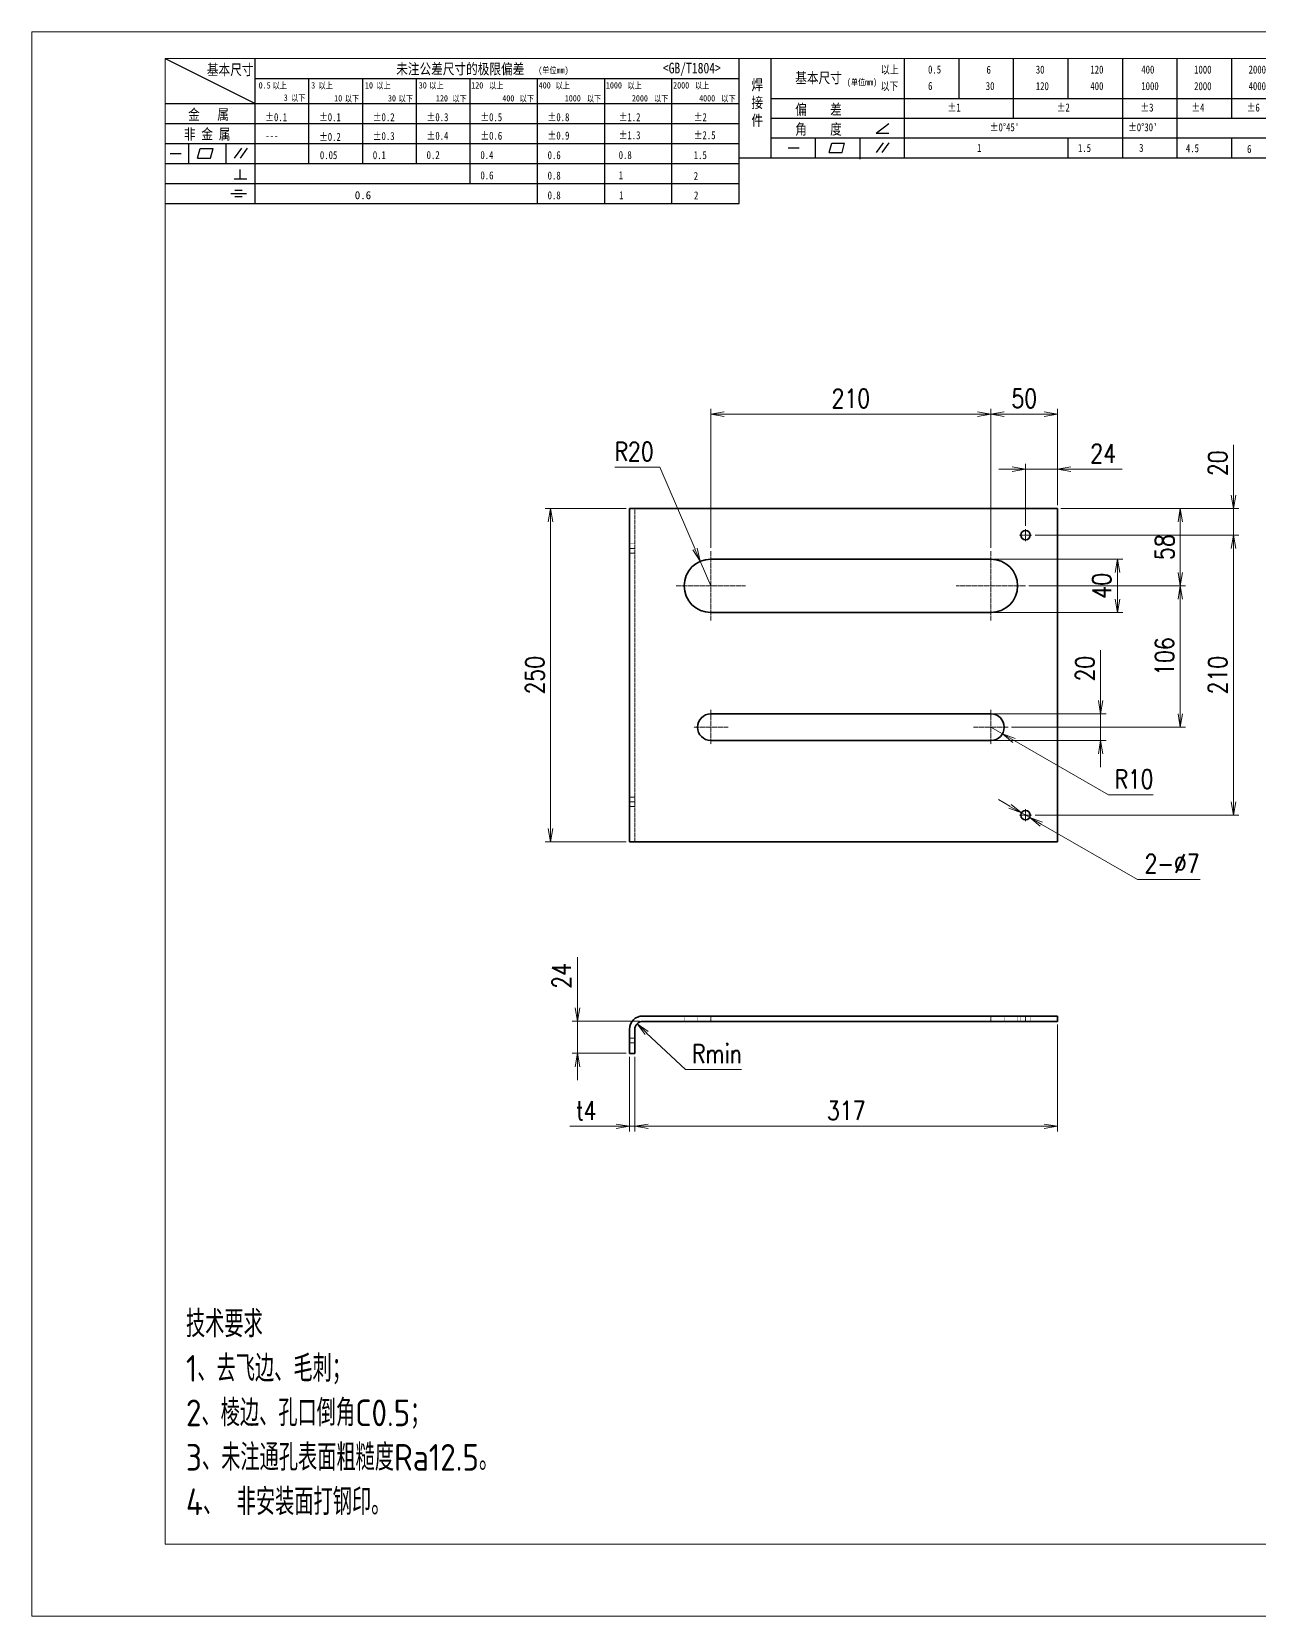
# Model space of a CAD drawing. Header units: millimetres. Extents: x 1333 to 78972, y -42879 to -5704.
# Drawn here: x 69184 to 70105, y -20114 to -18926 of the extents above; entities that cross this region are included whole.
import ezdxf

# ---------------------------------------------------------------- set-up
doc = ezdxf.new("R2010")
doc.units = ezdxf.units.MM
doc.header["$LTSCALE"] = 0.5
doc.linetypes.add('AM_ISO02W050x2', pattern=[3.75, 3, -0.75])
doc.linetypes.add('AM_ISO08W050x2', pattern=[9, 6, -0.75, 1.5, -0.75])
for name, color, linetype, lineweight in [('中心线', 2, 'AM_ISO08W050x2', 18), ('图框', 7, 'Continuous', 18), ('标注线', 3, 'Continuous', 18), ('粗实线', 7, 'Continuous', 35), ('虚线', 1, 'AM_ISO02W050x2', 18)]:
    doc.layers.add(name, color=color, linetype=linetype, lineweight=lineweight)
doc.layers.add('图框文字', color=7, linetype='Continuous')
doc.layers.add('打印', color=7, linetype='Continuous', lineweight=15, plot=False)
doc.layers.add('打印-禁用', color=7, linetype='Continuous', lineweight=15, plot=False)
doc.styles.add('DIM', font='romans.shx', dxfattribs={"width": 0.8, "bigfont": 'bigfont.shx'})
doc.styles.add('国标', font='simfang.ttf', dxfattribs={"width": 0.8})
doc.styles.add('机械长仿宋', font='gbenor.shx', dxfattribs={"height": 1, "bigfont": 'gbcbig.shx'})
doc.dimstyles.new('XR 1-4', dxfattribs={"dimscale": 4, "dimtxt": 3.5, "dimasz": 2.5, "dimexe": 1, "dimexo": 0.625, "dimgap": 1.2, "dimtad": 1, "dimdsep": 46, "dimtxsty": 'DIM', "dimblk": 'OPEN', "dimcen": 0, "dimclrd": 8, "dimclre": 8, "dimclrt": 2, "dimazin": 2, "dimtfac": 0.5, "dimtmove": 0, "dimatfit": 3, "dimldrblk": 'OPEN', "dimfxl": 1, "dimtolj": 2, "dimlwd": 18, "dimlwe": 18, "dimarcsym": 0})
doc.dimstyles.new('XR 1-4$3', dxfattribs={"dimscale": 4, "dimtxt": 3.5, "dimasz": 2.5, "dimexe": 1, "dimexo": 0.625, "dimgap": 1.2, "dimtad": 1, "dimtoh": 1, "dimdsep": 46, "dimtxsty": 'DIM', "dimblk": 'OPEN', "dimcen": 0, "dimclrd": 8, "dimclre": 8, "dimclrt": 2, "dimazin": 2, "dimtfac": 0.5, "dimtmove": 0, "dimatfit": 3, "dimldrblk": 'OPEN', "dimfxl": 1, "dimtolj": 2, "dimlwd": 18, "dimlwe": 18, "dimarcsym": 0})
doc.dimstyles.new('XR 1-4$4', dxfattribs={"dimscale": 4, "dimtxt": 3.5, "dimasz": 2.5, "dimexe": 1, "dimexo": 0.625, "dimgap": 1.2, "dimtad": 1, "dimtoh": 1, "dimdsep": 46, "dimtxsty": 'DIM', "dimblk": 'OPEN', "dimcen": 0, "dimclrd": 8, "dimclre": 8, "dimclrt": 2, "dimazin": 2, "dimtfac": 0.5, "dimtmove": 0, "dimatfit": 3, "dimldrblk": 'OPEN', "dimfxl": 1, "dimtolj": 2, "dimlwd": 18, "dimlwe": 18, "dimarcsym": 0})

# ---------------------------------------------------------------- blocks, each defined once
blk = doc.blocks.new('GZDEH零件A3图框V01版')
at = {"layer": '图框', "linetype": 'Continuous'}
for p, q in [((2882.49, -1554.46), (2882.49, -1832.96)), ((3272.49, -1554.46), (2882.49, -1554.46)), ((2882.49, -1832.96), (3272.49, -1832.96))]:
    blk.add_line(p, q, dxfattribs=at)
at = {"layer": '图框文字', "color": 9}
for p, q in [((2882.49, -1554.46), (2899.37, -1562.92)), ((2899.37, -1581.67), (2899.37, -1554.46)), ((2990.09, -1581.67), (2990.09, -1554.46)), ((2996.09, -1573.08), (2996.09, -1554.46)), ((3021.09, -1561.98), (3021.09, -1554.46)), ((3031.31, -1561.98), (3031.31, -1554.46)), ((3041.53, -1561.98), (3041.53, -1554.46)), ((3051.75, -1561.98), (3051.75, -1554.46)), ((3061.98, -1561.98), (3061.98, -1554.46)), ((3072.2, -1561.98), (3072.2, -1554.46)), ((3082.42, -1561.98), (3082.42, -1554.46)), ((2899.37, -1558.24), (2990.09, -1558.24)), ((2909.45, -1574.17), (2909.45, -1558.24)), ((2919.53, -1574.17), (2919.53, -1558.24)), ((2929.61, -1574.17), (2929.61, -1558.24)), ((2939.69, -1577.92), (2939.69, -1558.24)), ((2952.29, -1581.67), (2952.29, -1558.24)), ((2964.89, -1581.67), (2964.89, -1558.24)), ((2977.49, -1581.67), (2977.49, -1558.24)), ((2996.09, -1561.98), (3113.09, -1561.98)), ((3021.09, -1573.08), (3021.09, -1561.98)), ((3041.53, -1565.68), (3041.53, -1561.98)), ((3061.98, -1573.08), (3061.98, -1561.98)), ((3072.2, -1573.08), (3072.2, -1561.98)), ((3082.42, -1565.68), (3082.42, -1561.98)), ((2882.49, -1562.92), (2990.09, -1562.92)), ((2882.49, -1566.67), (2990.09, -1566.67)), ((2996.09, -1565.68), (3113.09, -1565.68)), ((3015.75, -1568.51), (3018.15, -1566.66)), ((2882.49, -1570.42), (2990.09, -1570.42)), ((2886.92, -1574.12), (2886.92, -1570.42)), ((2893.91, -1574.12), (2893.91, -1570.42)), ((2996.09, -1569.38), (3113.09, -1569.38)), ((3004.42, -1573.08), (3004.42, -1569.38)), ((3006.97, -1572.12), (3007.45, -1570.33)), ((3007.45, -1570.33), (3009.86, -1570.33)), ((3009.39, -1572.12), (3009.86, -1570.33)), ((3012.75, -1573.08), (3012.75, -1569.38)), ((3015.75, -1568.51), (3018.15, -1568.51)), ((3015.81, -1572.12), (3017.15, -1570.26)), ((3016.89, -1572.12), (3018.23, -1570.26)), ((3051.75, -1573.08), (3051.75, -1569.38)), ((3082.42, -1573.08), (3082.42, -1569.48)), ((2883.43, -1572.27), (2885.49, -1572.27)), ((2888.59, -1573.16), (2889.07, -1571.37)), ((2888.59, -1573.16), (2891, -1573.16)), ((2889.07, -1571.37), (2891.48, -1571.37)), ((2891, -1573.16), (2891.48, -1571.37)), ((2895.52, -1573.16), (2896.85, -1571.3)), ((2896.6, -1573.16), (2897.94, -1571.3)), ((2990.09, -1573.08), (3113.09, -1573.08)), ((2999.26, -1571.23), (3001.32, -1571.23)), ((3006.97, -1572.12), (3009.39, -1572.12)), ((3012.75, -1573.33), (3012.75, -1573.08)), ((2882.49, -1574.17), (2990.09, -1574.17)), ((2895.42, -1577.05), (2897.81, -1577.05)), ((2896.58, -1577.05), (2896.58, -1575.28)), ((2882.49, -1577.92), (2990.09, -1577.92)), ((2894.79, -1579.77), (2897.77, -1579.77)), ((2895.57, -1579.17), (2896.92, -1579.17)), ((2882.49, -1581.67), (2990.09, -1581.67)), ((2895.57, -1580.37), (2896.93, -1580.37))]:
    blk.add_line(p, q, dxfattribs=at)
at = {"layer": '打印-禁用', "linetype": 'Continuous'}
for p, q in [((2857.49, -1549.46), (2857.49, -1846.46)), ((3277.49, -1549.46), (2857.49, -1549.46)), ((2857.49, -1846.46), (3277.49, -1846.46))]:
    blk.add_line(p, q, dxfattribs=at)
at = {"layer": '图框文字', "color": 9, "style": '国标', "width": 0.8}
for s, height, p in [('基本尺寸', 2, (2890.33, -1557.58)), ('未注公差尺寸的极限偏差', 2, (2925.81, -1557.44)), ('<GB/T1804>', 2, (2975.78, -1557.27)), ('以上', 1.5, (3016.64, -1557.33)), ('0.5', 1.5, (3025.49, -1557.3)), ('6', 1.5, (3036.45, -1557.34)), ('30', 1.5, (3045.69, -1557.31)), ('120', 1.5, (3055.91, -1557.31)), ('400', 1.5, (3065.46, -1557.31)), ('1000', 1.5, (3075.36, -1557.31)), ('2000', 1.5, (3085.57, -1557.31)), ('30', 1.2, (2930.04, -1560.11)), ('基本尺寸', 2, (3000.6, -1559.1)), ('以下', 1.5, (3016.58, -1560.43)), ('6', 1.5, (3025.49, -1560.38)), ('30', 1.5, (3036.31, -1560.39)), ('120', 1.5, (3045.69, -1560.41)), ('400', 1.5, (3055.91, -1560.41)), ('1000', 1.5, (3065.46, -1560.41)), ('2000', 1.5, (3075.36, -1560.41)), ('4000', 1.5, (3085.57, -1560.41)), ('金   属', 2, (2886.82, -1565.98)), ('±0.1', 1.5, (2901.27, -1566.23)), ('±0.1', 1.5, (2911.35, -1566.23)), ('±0.2', 1.5, (2921.43, -1566.23)), ('±0.3', 1.5, (2931.51, -1566.23)), ('±0.5', 1.5, (2941.59, -1566.23)), ('±0.8', 1.5, (2954.19, -1566.23)), ('±1.2', 1.5, (2967.51, -1566.23)), ('±2', 1.5, (2981.58, -1566.23)), ('偏    差', 2, (3000.6, -1565.04)), ('±1', 1.5, (3029.16, -1564.42)), ('±2', 1.5, (3049.61, -1564.42)), ('±3', 1.5, (3065.3, -1564.42)), ('±4', 1.5, (3074.85, -1564.42)), ('±6', 1.5, (3085.22, -1564.42)), ('非 金 属', 2, (2886.02, -1569.65)), ('±0.3', 1.5, (2921.43, -1569.77)), ('±0.4', 1.5, (2931.51, -1569.71)), ('±0.6', 1.5, (2941.59, -1569.71)), ('±0.9', 1.5, (2954.19, -1569.68)), ('±1.3', 1.5, (2967.51, -1569.62)), ('±2.5', 1.5, (2981.58, -1569.61)), ('角    度', 2, (3000.6, -1568.74)), ("±0%%D45'", 1.5, (3037.06, -1568.12)), ("±0%%D30'", 1.5, (3062.98, -1568.12)), ('---', 1.5, (2901.27, -1569.65)), ('±0.2', 1.5, (2911.35, -1569.92)), ('1', 1.5, (3034.69, -1571.98)), ('1.5', 1.5, (3053.59, -1572.01)), ('3', 1.5, (3065.05, -1571.98)), ('4.5', 1.5, (3073.82, -1572.05)), ('6', 1.5, (3085.28, -1572.19)), ('0.1', 1.5, (2921.43, -1573.34)), ('0.2', 1.5, (2931.51, -1573.33)), ('0.4', 1.5, (2941.59, -1573.33)), ('0.6', 1.5, (2954.19, -1573.35)), ('0.8', 1.5, (2967.51, -1573.33)), ('1.5', 1.5, (2981.58, -1573.34)), ('0.6', 1.5, (2941.59, -1577.14)), ('0.8', 1.5, (2954.19, -1577.17)), ('1', 1.5, (2967.51, -1577.12)), ('2', 1.5, (2981.58, -1577.26)), ('0.8', 1.5, (2954.19, -1580.87)), ('1', 1.5, (2967.59, -1580.86)), ('2', 1.5, (2981.62, -1580.89))]:
    blk.add_text(s, height=height, dxfattribs=at).set_placement(p)
at = {"layer": '图框文字', "color": 9, "lineweight": 15, "style": '国标', "width": 0.8}
for s, p in [('(单位mm)', (2952.44, -1557.27)), ('0.5', (2900.03, -1560.11)), ('以上', (2902.64, -1560.16)), ('3', (2909.88, -1560.11)), ('以上', (2911.25, -1560.16)), ('10', (2919.96, -1560.11)), ('以上', (2922.09, -1560.16)), ('以上', (2932.02, -1560.16)), ('120', (2939.88, -1560.11)), ('以上', (2943.21, -1560.16)), ('400', (2952.52, -1560.11)), ('以上', (2955.68, -1560.16)), ('1000', (2965.12, -1560.11)), ('以上', (2969.16, -1560.16)), ('2000', (2977.72, -1560.11)), ('以上', (2981.8, -1560.16)), ('(单位mm)', (3010.27, -1559.51)), ('3', (2904.73, -1562.41)), ('以下', (2906.1, -1562.46)), ('10', (2914.19, -1562.54)), ('以下', (2916.18, -1562.59)), ('30', (2924.27, -1562.54)), ('以下', (2926.26, -1562.59)), ('120', (2933.26, -1562.54)), ('以下', (2936.34, -1562.59)), ('400', (2945.7, -1562.54)), ('以下', (2948.94, -1562.59)), ('1000', (2957.41, -1562.54)), ('以下', (2961.54, -1562.59)), ('2000', (2969.99, -1562.54)), ('以下', (2974.14, -1562.59)), ('4000', (2982.59, -1562.54)), ('以下', (2986.74, -1562.59))]:
    blk.add_text(s, height=1.2, dxfattribs=at).set_placement(p)
at = {"layer": '图框文字', "color": 9, "lineweight": 13, "style": '国标'}
blk.add_text('0.6', height=1.5, dxfattribs=at).set_placement((2918.05, -1580.85))
at = {"layer": '图框文字', "color": 9, "style": '国标'}
for s, insert, char_height, width, attachment_point in [('焊\\P接\\P件', (2992.39, -1558.41), 2, 3.1877, 1), ('0.05', (2911.51, -1573.37), 1.5, 5.1982, 7)]:
    blk.add_mtext(s, dxfattribs=dict(at, insert=insert, char_height=char_height, width=width, attachment_point=attachment_point))
blk = doc.blocks.new('DEH A3')
at = {"layer": '图框'}
blk.add_blockref('GZDEH零件A3图框V01版', (-2857.49, 1846.46), dxfattribs=at)
blk = doc.blocks.new('_Open')
at = {"color": 0, "linetype": 'ByBlock', "lineweight": -2}
for p, q in [((-1, 0.17), (0, 0)), ((-1, -0.17), (0, 0)), ((0, 0), (-1, 0))]:
    blk.add_line(p, q, dxfattribs=at)
blk = doc.blocks.new('*D1042')
at = {"layer": 'Defpoints', "color": 0, "transparency": 16777216}
for p in [(69929.3, -19254), (69953.3, -19283.5), (69929.3, -19299)]:
    blk.add_point(p, dxfattribs=at)
at = {"layer": '标注线', "color": 8, "lineweight": 18, "transparency": 16777216}
for p, q in [((69919.3, -19254), (69909.3, -19254)), ((69929.3, -19296.5), (69929.3, -19250)), ((69929.3, -19254), (69953.3, -19254)), ((69953.3, -19281), (69953.3, -19250)), ((69963.3, -19254), (70001.6, -19254))]:
    blk.add_line(p, q, dxfattribs=at)
at = {"layer": '标注线', "color": 8, "lineweight": 18, "transparency": 16777216, "xscale": 10, "yscale": 10, "zscale": 10}
blk.add_blockref('_Open', (69929.3, -19254), dxfattribs=at)
at = {"layer": '标注线', "color": 8, "lineweight": 18, "transparency": 16777216, "xscale": 10, "yscale": 10, "zscale": 10, "rotation": 180}
blk.add_blockref('_Open', (69953.3, -19254), dxfattribs=at)
at = {"layer": '标注线', "color": 2, "transparency": 16777216, "insert": (69987.5, -19242.2), "char_height": 14, "attachment_point": 5, "style": 'DIM'}
blk.add_mtext('\\A2;24', dxfattribs=at)
blk = doc.blocks.new('*D1043')
at = {"layer": 'Defpoints', "color": 0, "transparency": 16777216}
for p in [(69903.3, -19212.8), (69953.3, -19283.5), (69903.3, -19315.5)]:
    blk.add_point(p, dxfattribs=at)
at = {"layer": '标注线', "color": 8, "lineweight": 18, "transparency": 16777216}
for p, q in [((69903.3, -19313), (69903.3, -19208.8)), ((69953.3, -19281), (69953.3, -19208.8)), ((69943.3, -19212.8), (69913.3, -19212.8))]:
    blk.add_line(p, q, dxfattribs=at)
at = {"layer": '标注线', "color": 8, "lineweight": 18, "transparency": 16777216, "xscale": 10, "yscale": 10, "zscale": 10, "rotation": 180}
blk.add_blockref('_Open', (69903.3, -19212.8), dxfattribs=at)
at = {"layer": '标注线', "color": 8, "lineweight": 18, "transparency": 16777216, "xscale": 10, "yscale": 10, "zscale": 10}
blk.add_blockref('_Open', (69953.3, -19212.8), dxfattribs=at)
at = {"layer": '标注线', "color": 2, "transparency": 16777216, "insert": (69928.3, -19201), "char_height": 14, "attachment_point": 5, "style": 'DIM'}
blk.add_mtext('\\A2;50', dxfattribs=at)
blk = doc.blocks.new('*D1044')
at = {"layer": 'Defpoints', "color": 0, "transparency": 16777216}
for p in [(69693.3, -19212.8), (69693.3, -19315.5), (69903.3, -19315.5)]:
    blk.add_point(p, dxfattribs=at)
at = {"layer": '标注线', "color": 8, "lineweight": 18, "transparency": 16777216}
for p, q in [((69693.3, -19313), (69693.3, -19208.8)), ((69903.3, -19313), (69903.3, -19208.8)), ((69893.3, -19212.8), (69703.3, -19212.8))]:
    blk.add_line(p, q, dxfattribs=at)
at = {"layer": '标注线', "color": 8, "lineweight": 18, "transparency": 16777216, "xscale": 10, "yscale": 10, "zscale": 10, "rotation": 180}
blk.add_blockref('_Open', (69693.3, -19212.8), dxfattribs=at)
at = {"layer": '标注线', "color": 8, "lineweight": 18, "transparency": 16777216, "xscale": 10, "yscale": 10, "zscale": 10}
blk.add_blockref('_Open', (69903.3, -19212.8), dxfattribs=at)
at = {"layer": '标注线', "color": 2, "transparency": 16777216, "insert": (69798.3, -19201), "char_height": 14, "attachment_point": 5, "style": 'DIM'}
blk.add_mtext('\\A2;210', dxfattribs=at)
blk = doc.blocks.new('*D1045')
at = {"layer": 'Defpoints', "color": 0, "transparency": 16777216}
for p in [(69953.3, -19283.5), (69933.9, -19303.5), (70085.2, -19303.5)]:
    blk.add_point(p, dxfattribs=at)
at = {"layer": '标注线', "color": 8, "lineweight": 18, "transparency": 16777216}
for p, q in [((70085.2, -19273.5), (70085.2, -19235.8)), ((69955.8, -19283.5), (70089.2, -19283.5)), ((70085.2, -19303.5), (70085.2, -19283.5)), ((69936.4, -19303.5), (70089.2, -19303.5)), ((70085.2, -19313.5), (70085.2, -19323.5))]:
    blk.add_line(p, q, dxfattribs=at)
at = {"layer": '标注线', "color": 8, "lineweight": 18, "transparency": 16777216, "xscale": 10, "yscale": 10, "zscale": 10}
for p, rotation in [((70085.2, -19283.5), 270), ((70085.2, -19303.5), 90)]:
    blk.add_blockref('_Open', p, dxfattribs=dict(at, rotation=rotation))
at = {"layer": '标注线', "color": 2, "transparency": 16777216, "insert": (70073.4, -19249.6), "char_height": 14, "attachment_point": 5, "rotation": 90, "style": 'DIM'}
blk.add_mtext('\\A2;20', dxfattribs=at)
blk = doc.blocks.new('*D1046')
at = {"layer": 'Defpoints', "color": 0, "transparency": 16777216}
for p in [(69933.9, -19303.5), (69933.9, -19513.5), (70085.2, -19513.5)]:
    blk.add_point(p, dxfattribs=at)
at = {"layer": '标注线', "color": 8, "lineweight": 18, "transparency": 16777216}
for p, q in [((69936.4, -19303.5), (70089.2, -19303.5)), ((70085.2, -19313.5), (70085.2, -19503.5)), ((69936.4, -19513.5), (70089.2, -19513.5))]:
    blk.add_line(p, q, dxfattribs=at)
at = {"layer": '标注线', "color": 8, "lineweight": 18, "transparency": 16777216, "xscale": 10, "yscale": 10, "zscale": 10}
for p, rotation in [((70085.2, -19303.5), 90), ((70085.2, -19513.5), 270)]:
    blk.add_blockref('_Open', p, dxfattribs=dict(at, rotation=rotation))
at = {"layer": '标注线', "color": 2, "transparency": 16777216, "insert": (70073.4, -19408.5), "char_height": 14, "attachment_point": 5, "rotation": 90, "style": 'DIM'}
blk.add_mtext('\\A2;210', dxfattribs=at)
blk = doc.blocks.new('*D1047')
at = {"layer": 'Defpoints', "color": 0, "transparency": 16777216}
for p in [(69953.3, -19283.5), (69929.3, -19341.5), (70045.3, -19341.5)]:
    blk.add_point(p, dxfattribs=at)
at = {"layer": '标注线', "color": 8, "lineweight": 18, "transparency": 16777216}
for p, q in [((69955.8, -19283.5), (70049.3, -19283.5)), ((70045.3, -19293.5), (70045.3, -19331.5)), ((69931.8, -19341.5), (70049.3, -19341.5))]:
    blk.add_line(p, q, dxfattribs=at)
at = {"layer": '标注线', "color": 8, "lineweight": 18, "transparency": 16777216, "xscale": 10, "yscale": 10, "zscale": 10}
for p, rotation in [((70045.3, -19283.5), 90), ((70045.3, -19341.5), 270)]:
    blk.add_blockref('_Open', p, dxfattribs=dict(at, rotation=rotation))
at = {"layer": '标注线', "color": 2, "transparency": 16777216, "insert": (70033.5, -19312.5), "char_height": 14, "attachment_point": 5, "rotation": 90, "style": 'DIM'}
blk.add_mtext('\\A2;58', dxfattribs=at)
blk = doc.blocks.new('*D1048')
at = {"layer": 'Defpoints', "color": 0, "transparency": 16777216}
for p in [(69929.3, -19341.5), (69916.3, -19447.5), (70045.3, -19447.5)]:
    blk.add_point(p, dxfattribs=at)
at = {"layer": '标注线', "color": 8, "lineweight": 18, "transparency": 16777216}
for p, q in [((69931.8, -19341.5), (70049.3, -19341.5)), ((70045.3, -19351.5), (70045.3, -19437.5)), ((69918.8, -19447.5), (70049.3, -19447.5))]:
    blk.add_line(p, q, dxfattribs=at)
at = {"layer": '标注线', "color": 8, "lineweight": 18, "transparency": 16777216, "xscale": 10, "yscale": 10, "zscale": 10}
for p, rotation in [((70045.3, -19341.5), 90), ((70045.3, -19447.5), 270)]:
    blk.add_blockref('_Open', p, dxfattribs=dict(at, rotation=rotation))
at = {"layer": '标注线', "color": 2, "transparency": 16777216, "insert": (70033.5, -19394.5), "char_height": 14, "attachment_point": 5, "rotation": 90, "style": 'DIM'}
blk.add_mtext('\\A2;106', dxfattribs=at)
blk = doc.blocks.new('*D1049')
at = {"layer": 'Defpoints', "color": 0, "transparency": 16777216}
for p in [(69903.3, -19321.5), (69903.3, -19361.5), (69998.2, -19361.5)]:
    blk.add_point(p, dxfattribs=at)
at = {"layer": '标注线', "color": 8, "lineweight": 18, "transparency": 16777216}
for p, q in [((69905.8, -19321.5), (70002.2, -19321.5)), ((69998.2, -19331.5), (69998.2, -19351.5)), ((69905.8, -19361.5), (70002.2, -19361.5))]:
    blk.add_line(p, q, dxfattribs=at)
at = {"layer": '标注线', "color": 8, "lineweight": 18, "transparency": 16777216, "xscale": 10, "yscale": 10, "zscale": 10}
for p, rotation in [((69998.2, -19321.5), 90), ((69998.2, -19361.5), 270)]:
    blk.add_blockref('_Open', p, dxfattribs=dict(at, rotation=rotation))
at = {"layer": '标注线', "color": 2, "transparency": 16777216, "insert": (69986.4, -19341.5), "char_height": 14, "attachment_point": 5, "rotation": 90, "style": 'DIM'}
blk.add_mtext('\\A2;40', dxfattribs=at)
blk = doc.blocks.new('*D1050')
at = {"layer": 'Defpoints', "color": 0, "transparency": 16777216}
for p in [(69573.2, -19283.5), (69632.3, -19283.5), (69632.3, -19533.5)]:
    blk.add_point(p, dxfattribs=at)
at = {"layer": '标注线', "color": 8, "lineweight": 18, "transparency": 16777216}
for p, q in [((69629.8, -19283.5), (69569.2, -19283.5)), ((69573.2, -19523.5), (69573.2, -19293.5)), ((69629.8, -19533.5), (69569.2, -19533.5))]:
    blk.add_line(p, q, dxfattribs=at)
at = {"layer": '标注线', "color": 8, "lineweight": 18, "transparency": 16777216, "xscale": 10, "yscale": 10, "zscale": 10}
for p, rotation in [((69573.2, -19283.5), 90), ((69573.2, -19533.5), 270)]:
    blk.add_blockref('_Open', p, dxfattribs=dict(at, rotation=rotation))
at = {"layer": '标注线', "color": 2, "transparency": 16777216, "insert": (69561.4, -19408.5), "char_height": 14, "attachment_point": 5, "rotation": 90, "style": 'DIM'}
blk.add_mtext('\\A2;250', dxfattribs=at)
blk = doc.blocks.new('*D1051')
at = {"layer": 'Defpoints', "color": 0, "transparency": 16777216}
for p in [(69926.3, -19511.8), (69932.4, -19515.2)]:
    blk.add_point(p, dxfattribs=at)
at = {"layer": '标注线', "color": 8, "lineweight": 18, "transparency": 16777216}
for p, q in [((69917.6, -19506.8), (69908.9, -19501.8)), ((69926.3, -19511.8), (69932.4, -19515.2)), ((70013.3, -19561.6), (69941, -19520.2)), ((70060.2, -19561.6), (70013.3, -19561.6))]:
    blk.add_line(p, q, dxfattribs=at)
at = {"layer": '标注线', "color": 8, "lineweight": 18, "transparency": 16777216, "xscale": 10, "yscale": 10, "zscale": 10}
for p, rotation in [((69926.3, -19511.8), 330.1785412926447), ((69932.4, -19515.2), 150.1785412926447)]:
    blk.add_blockref('_Open', p, dxfattribs=dict(at, rotation=rotation))
at = {"layer": '标注线', "color": 2, "transparency": 16777216, "insert": (70039.1, -19549.8), "char_height": 14, "attachment_point": 5, "style": 'DIM'}
blk.add_mtext('\\A2;{\\Fromans,bigfont|c134;2-}∅7', dxfattribs=at)
blk = doc.blocks.new('*D1052')
at = {"layer": 'Defpoints', "color": 0, "transparency": 16777216}
for p in [(69903.3, -19437.5), (69985.6, -19437.5), (69903.3, -19457.5)]:
    blk.add_point(p, dxfattribs=at)
at = {"layer": '标注线', "color": 8, "lineweight": 18, "transparency": 16777216}
for p, q in [((69985.6, -19427.5), (69985.6, -19389.8)), ((69905.8, -19437.5), (69989.6, -19437.5)), ((69985.6, -19457.5), (69985.6, -19437.5)), ((69905.8, -19457.5), (69989.6, -19457.5)), ((69985.6, -19467.5), (69985.6, -19477.5))]:
    blk.add_line(p, q, dxfattribs=at)
at = {"layer": '标注线', "color": 8, "lineweight": 18, "transparency": 16777216, "xscale": 10, "yscale": 10, "zscale": 10}
for p, rotation in [((69985.6, -19437.5), 270), ((69985.6, -19457.5), 90)]:
    blk.add_blockref('_Open', p, dxfattribs=dict(at, rotation=rotation))
at = {"layer": '标注线', "color": 2, "transparency": 16777216, "insert": (69973.8, -19403.6), "char_height": 14, "attachment_point": 5, "rotation": 90, "style": 'DIM'}
blk.add_mtext('\\A2;20', dxfattribs=at)
blk = doc.blocks.new('*D1053')
at = {"layer": 'Defpoints', "color": 0, "transparency": 16777216}
for p in [(69903.3, -19447.5), (69912, -19452.5)]:
    blk.add_point(p, dxfattribs=at)
at = {"layer": '标注线', "color": 8, "lineweight": 18, "transparency": 16777216}
for p, q in [((69903.3, -19447.5), (69912, -19452.5)), ((69991.4, -19498.2), (69920.7, -19457.5)), ((70025, -19498.2), (69991.4, -19498.2))]:
    blk.add_line(p, q, dxfattribs=at)
at = {"layer": '标注线', "color": 8, "lineweight": 18, "transparency": 16777216, "xscale": 10, "yscale": 10, "zscale": 10, "rotation": 150.0910287785532}
blk.add_blockref('_Open', (69912, -19452.5), dxfattribs=at)
at = {"layer": '标注线', "color": 2, "transparency": 16777216, "insert": (70010.6, -19486.4), "char_height": 14, "attachment_point": 5, "style": 'DIM'}
blk.add_mtext('\\A2;R10', dxfattribs=at)
blk = doc.blocks.new('*D1059')
at = {"layer": 'Defpoints', "color": 0, "transparency": 16777216}
for p in [(69593.3, -19668), (69642.3, -19668), (69632.3, -19692)]:
    blk.add_point(p, dxfattribs=at)
at = {"layer": '标注线', "color": 8, "lineweight": 18, "transparency": 16777216}
for p, q in [((69593.3, -19658), (69593.3, -19619.8)), ((69639.8, -19668), (69589.3, -19668)), ((69593.3, -19692), (69593.3, -19668)), ((69629.8, -19692), (69589.3, -19692)), ((69593.3, -19702), (69593.3, -19712))]:
    blk.add_line(p, q, dxfattribs=at)
at = {"layer": '标注线', "color": 8, "lineweight": 18, "transparency": 16777216, "xscale": 10, "yscale": 10, "zscale": 10}
for p, rotation in [((69593.3, -19668), 270), ((69593.3, -19692), 90)]:
    blk.add_blockref('_Open', p, dxfattribs=dict(at, rotation=rotation))
at = {"layer": '标注线', "color": 2, "transparency": 16777216, "insert": (69581.5, -19633.9), "char_height": 14, "attachment_point": 5, "rotation": 90, "style": 'DIM'}
blk.add_mtext('\\A2;24', dxfattribs=at)
blk = doc.blocks.new('*D1060')
at = {"layer": 'Defpoints', "color": 0, "transparency": 16777216}
for p in [(69632.3, -19692), (69636.3, -19692), (69636.3, -19746.7)]:
    blk.add_point(p, dxfattribs=at)
at = {"layer": '标注线', "color": 8, "lineweight": 18, "transparency": 16777216}
for p, q in [((69632.3, -19694.5), (69632.3, -19750.7)), ((69636.3, -19694.5), (69636.3, -19750.7)), ((69622.3, -19746.7), (69587.7, -19746.7)), ((69636.3, -19746.7), (69632.3, -19746.7)), ((69646.3, -19746.7), (69656.3, -19746.7))]:
    blk.add_line(p, q, dxfattribs=at)
at = {"layer": '标注线', "color": 8, "lineweight": 18, "transparency": 16777216, "xscale": 10, "yscale": 10, "zscale": 10}
blk.add_blockref('_Open', (69632.3, -19746.7), dxfattribs=at)
at = {"layer": '标注线', "color": 8, "lineweight": 18, "transparency": 16777216, "xscale": 10, "yscale": 10, "zscale": 10, "rotation": 180}
blk.add_blockref('_Open', (69636.3, -19746.7), dxfattribs=at)
at = {"layer": '标注线', "color": 2, "transparency": 16777216, "insert": (69599.9, -19734.9), "char_height": 14, "attachment_point": 5, "style": 'DIM'}
blk.add_mtext('\\A2;{\\Fromans,bigfont|c134;t}4', dxfattribs=at)
blk = doc.blocks.new('*D1061')
at = {"layer": 'Defpoints', "color": 0, "transparency": 16777216}
for p in [(69638, -19669.9), (69642.3, -19674)]:
    blk.add_point(p, dxfattribs=at)
at = {"layer": '标注线', "color": 8, "lineweight": 18, "transparency": 16777216}
for p, q in [((69674.3, -19704.1), (69645.2, -19676.8)), ((69716.4, -19704.1), (69674.3, -19704.1))]:
    blk.add_line(p, q, dxfattribs=at)
at = {"layer": '标注线', "color": 8, "lineweight": 18, "transparency": 16777216, "xscale": 10, "yscale": 10, "zscale": 10, "rotation": 136.7161812579602}
blk.add_blockref('_Open', (69638, -19669.9), dxfattribs=at)
at = {"layer": '标注线', "color": 2, "transparency": 16777216, "insert": (69697.8, -19692.3), "char_height": 14, "attachment_point": 5, "style": 'DIM'}
blk.add_mtext('\\A2;{\\Fromans,bigfont|c134;Rmin}', dxfattribs=at)
blk = doc.blocks.new('*D1062')
at = {"layer": 'Defpoints', "color": 0, "transparency": 16777216}
for p in [(69953.3, -19668), (69636.3, -19692), (69953.3, -19746.7)]:
    blk.add_point(p, dxfattribs=at)
at = {"layer": '标注线', "color": 8, "lineweight": 18, "transparency": 16777216}
for p, q in [((69953.3, -19670.5), (69953.3, -19750.7)), ((69636.3, -19694.5), (69636.3, -19750.7)), ((69646.3, -19746.7), (69943.3, -19746.7))]:
    blk.add_line(p, q, dxfattribs=at)
at = {"layer": '标注线', "color": 8, "lineweight": 18, "transparency": 16777216, "xscale": 10, "yscale": 10, "zscale": 10, "rotation": 180}
blk.add_blockref('_Open', (69636.3, -19746.7), dxfattribs=at)
at = {"layer": '标注线', "color": 8, "lineweight": 18, "transparency": 16777216, "xscale": 10, "yscale": 10, "zscale": 10}
blk.add_blockref('_Open', (69953.3, -19746.7), dxfattribs=at)
at = {"layer": '标注线', "color": 2, "transparency": 16777216, "insert": (69794.8, -19734.9), "char_height": 14, "attachment_point": 5, "style": 'DIM'}
blk.add_mtext('\\A2;317', dxfattribs=at)
blk = doc.blocks.new('*D1063')
at = {"layer": 'Defpoints', "color": 0, "transparency": 16777216}
for p in [(69685.4, -19323.1), (69693.3, -19341.5)]:
    blk.add_point(p, dxfattribs=at)
at = {"layer": '标注线', "color": 8, "lineweight": 18, "transparency": 16777216}
for p, q in [((69621.4, -19252.6), (69655, -19252.6)), ((69655, -19252.6), (69681.5, -19314)), ((69693.3, -19341.5), (69685.4, -19323.1))]:
    blk.add_line(p, q, dxfattribs=at)
at = {"layer": '标注线', "color": 8, "lineweight": 18, "transparency": 16777216, "xscale": 10, "yscale": 10, "zscale": 10, "rotation": 293.2787918077793}
blk.add_blockref('_Open', (69685.4, -19323.1), dxfattribs=at)
at = {"layer": '标注线', "color": 2, "transparency": 16777216, "insert": (69635.8, -19240.8), "char_height": 14, "attachment_point": 5, "style": 'DIM'}
blk.add_mtext('\\A2;R20', dxfattribs=at)

msp = doc.modelspace()

# ---------------------------------------------------------------- linework, layer by layer
at = {"layer": '中心线', "ltscale": 0.2275}
for p, q in [((69933.869, -19303.509), (69924.769, -19303.509)), ((69929.319, -19298.959), (69929.319, -19308.059)), ((69933.869, -19513.509), (69924.769, -19513.509)), ((69929.319, -19508.959), (69929.319, -19518.059))]:
    msp.add_line(p, q, dxfattribs=at)
at = {"layer": '中心线', "ltscale": 0.120015}
for p, q in [((69636.719, -19313.509), (69631.918, -19313.509)), ((69636.719, -19503.509), (69631.918, -19503.509)), ((69693.319, -19663.623), (69693.319, -19668.423)), ((69903.319, -19663.623), (69903.319, -19668.423)), ((69929.319, -19663.623), (69929.319, -19668.423)), ((69636.719, -19684.023), (69631.918, -19684.023))]:
    msp.add_line(p, q, dxfattribs=at)
at = {"layer": '中心线'}
for p, q in [((69693.319, -19315.509), (69693.319, -19367.509)), ((69903.319, -19315.509), (69903.319, -19367.509)), ((69719.319, -19341.509), (69667.319, -19341.509)), ((69929.319, -19341.509), (69877.319, -19341.509)), ((69693.319, -19434.509), (69693.319, -19460.509)), ((69903.319, -19434.509), (69903.319, -19460.509)), ((69706.319, -19447.509), (69680.319, -19447.509)), ((69916.319, -19447.509), (69890.319, -19447.509))]:
    msp.add_line(p, q, dxfattribs=at)
at = {"layer": '打印'}
msp.add_lwpolyline([(69184.176, -18926.067), (70864.176, -18926.067), (70864.176, -20114.067), (69184.176, -20114.067)], close=True, dxfattribs=at)
at = {"layer": '粗实线'}
for p, q in [((69632.319, -19533.509), (69632.319, -19283.509)), ((69953.319, -19283.509), (69642.319, -19283.509)), ((69953.319, -19341.209), (69953.319, -19283.509)), ((69903.319, -19321.509), (69693.319, -19321.509)), ((69693.319, -19361.509), (69903.319, -19361.509)), ((69953.319, -19455.809), (69953.319, -19361.209)), ((69903.319, -19437.509), (69693.319, -19437.509)), ((69693.319, -19457.509), (69903.319, -19457.509)), ((69953.319, -19533.509), (69953.319, -19475.809)), ((69953.319, -19533.509), (69642.319, -19533.509)), ((69953.319, -19664.023), (69642.319, -19664.023)), ((69953.319, -19668.023), (69642.319, -19668.023))]:
    msp.add_line(p, q, dxfattribs=at)
at = {"layer": '粗实线', "ltscale": 0.25}
for p, q in [((69642.319, -19283.509), (69632.319, -19283.509)), ((69642.319, -19533.509), (69632.319, -19533.509))]:
    msp.add_line(p, q, dxfattribs=at)
at = {"layer": '粗实线', "ltscale": 0.5}
for p, q in [((69953.319, -19361.209), (69953.319, -19341.209)), ((69953.319, -19475.809), (69953.319, -19455.809))]:
    msp.add_line(p, q, dxfattribs=at)
at = {"layer": '粗实线', "ltscale": 0.1}
for p, q in [((69953.319, -19664.023), (69953.319, -19668.023)), ((69636.319, -19692.023), (69632.319, -19692.023))]:
    msp.add_line(p, q, dxfattribs=at)
at = {"layer": '粗实线', "ltscale": 0.45}
for p, q in [((69632.319, -19674.023), (69632.319, -19692.023)), ((69636.319, -19674.023), (69636.319, -19692.023))]:
    msp.add_line(p, q, dxfattribs=at)
at = {"layer": '粗实线'}
for centre in [(69929.319, -19303.509), (69929.319, -19513.509)]:
    msp.add_circle(centre, 3.5, dxfattribs=at)
for centre, radius, start, end in [((69693.319, -19341.509), 20, 90, 270), ((69903.319, -19341.509), 20, 270, 90), ((69693.319, -19447.509), 10, 90, 270), ((69903.319, -19447.509), 10, 270, 90), ((69642.319, -19674.023), 10, 90, 180), ((69642.319, -19674.023), 6, 90, 180)]:
    msp.add_arc(centre, radius, start, end, dxfattribs=at)
at = {"layer": '虚线'}
msp.add_line((69636.319, -19533.509), (69636.319, -19283.509), dxfattribs=at)
at = {"layer": '虚线', "ltscale": 0.1}
for p, q in [((69632.319, -19310.009), (69636.319, -19310.009)), ((69636.319, -19317.009), (69632.319, -19317.009)), ((69636.319, -19500.009), (69632.319, -19500.009)), ((69636.319, -19507.009), (69632.319, -19507.009)), ((69673.319, -19664.023), (69673.319, -19668.023)), ((69683.319, -19664.023), (69683.319, -19668.023)), ((69913.319, -19664.023), (69913.319, -19668.023)), ((69923.319, -19664.023), (69923.319, -19668.023)), ((69925.819, -19664.023), (69925.819, -19668.023)), ((69925.819, -19664.023), (69925.819, -19668.023)), ((69932.819, -19664.023), (69932.819, -19668.023)), ((69932.819, -19664.023), (69932.819, -19668.023)), ((69636.319, -19680.523), (69632.319, -19680.523)), ((69636.319, -19680.523), (69632.319, -19680.523))]:
    msp.add_line(p, q, dxfattribs=at)

# ---------------------------------------------------------------- block references
at = {"layer": '图框', "xscale": 4, "yscale": 4, "zscale": 4}
msp.add_blockref('DEH A3', (69184.176, -20114.067), dxfattribs=at)

# ---------------------------------------------------------------- texts
at = {"layer": '标注线', "color": 2, "insert": (69299.828, -20038.344), "char_height": 20, "width": 459.29844, "attachment_point": 7, "style": '机械长仿宋'}
msp.add_mtext('\\A2;技术要求\\P1、去飞边、毛刺；\\P2、棱边、孔口倒角C0.5；\\P3、未注通孔表面粗糙度Ra12.5。\\P{\\A0;4、\\C3; \\C2;非安装面打钢印。}', dxfattribs=at)

# ---------------------------------------------------------------- dimensions: what is measured, and where the dimension line sits
at = {"layer": '标注线'}
for base, p1, p2, picture, middle in [((69693.319, -19212.803), (69903.319, -19315.509), (69693.319, -19315.509), '*D1044', (69798.319, -19201.003)), ((69903.319, -19212.803), (69953.319, -19283.509), (69903.319, -19315.509), '*D1043', (69928.319, -19201.003)), ((69953.319, -19746.749), (69636.319, -19692.023), (69953.319, -19668.023), '*D1062', (69794.819, -19734.949))]:
    dim = msp.add_linear_dim(base=base, p1=p1, p2=p2, dimstyle='XR 1-4', dxfattribs=at)
    dim.commit()
    dim.dimension.update_dxf_attribs({"geometry": picture, "text_midpoint": middle})
for center, mpoint, picture, middle in [((69693.319, -19341.509), (69685.415, -19323.137), '*D1063', (69635.85, -19252.559)), ((69903.319, -19447.509), (69911.987, -19452.495), '*D1053', (70010.574, -19498.161))]:
    dim = msp.add_radius_dim(center=center, mpoint=mpoint, dimstyle='XR 1-4$4', dxfattribs=at)
    dim.commit()
    dim.dimension.update_dxf_attribs({"geometry": picture, "text_midpoint": middle, "dimtype": 164})
dim = msp.add_linear_dim(base=(69929.319, -19254.039), p1=(69953.319, -19283.509), p2=(69929.319, -19298.959), dimstyle='XR 1-4', dxfattribs=at)
dim.commit()
dim.dimension.update_dxf_attribs({"geometry": '*D1042', "text_midpoint": (69987.452, -19254.039), "dimtype": 160})
dim = msp.add_linear_dim(base=(70085.151, -19303.509), p1=(69953.319, -19283.509), p2=(69933.869, -19303.509), angle=90, dimstyle='XR 1-4', dxfattribs=at)
dim.commit()
dim.dimension.update_dxf_attribs({"geometry": '*D1045', "text_midpoint": (70085.151, -19249.642), "dimtype": 160})
for base, p1, p2, picture, middle in [((69573.215, -19283.509), (69632.319, -19533.509), (69632.319, -19283.509), '*D1050', (69561.415, -19408.509)), ((70045.337, -19341.509), (69953.319, -19283.509), (69929.319, -19341.509), '*D1047', (70033.537, -19312.509)), ((70085.151, -19513.509), (69933.869, -19303.509), (69933.869, -19513.509), '*D1046', (70073.351, -19408.509)), ((69998.151, -19361.509), (69903.319, -19321.509), (69903.319, -19361.509), '*D1049', (69986.351, -19341.509)), ((70045.337, -19447.509), (69929.319, -19341.509), (69916.319, -19447.509), '*D1048', (70033.537, -19394.509)), ((69985.619, -19437.509), (69903.319, -19457.509), (69903.319, -19437.509), '*D1052', (69973.819, -19403.642)), ((69593.252, -19668.023), (69632.319, -19692.023), (69642.319, -19668.023), '*D1059', (69581.452, -19633.889))]:
    dim = msp.add_linear_dim(base=base, p1=p1, p2=p2, angle=90, dimstyle='XR 1-4', dxfattribs=at)
    dim.commit()
    dim.dimension.update_dxf_attribs({"geometry": picture, "text_midpoint": middle})
dim = msp.add_diameter_dim_2p(p1=(69926.282, -19511.769), p2=(69932.355, -19515.25), text='{\\Fromans,bigfont|c134;2-}<>', dimstyle='XR 1-4$3', dxfattribs=at)
dim.commit()
dim.dimension.update_dxf_attribs({"geometry": '*D1051', "text_midpoint": (70039.132, -19561.628), "dimtype": 163})
dim = msp.add_radius_dim(center=(69642.319, -19674.023), mpoint=(69637.951, -19669.909), text='{\\Fromans,bigfont|c134;Rmin}', dimstyle='XR 1-4$4', override={"dimtmove": 1}, dxfattribs=at)
dim.commit()
dim.dimension.update_dxf_attribs({"geometry": '*D1061', "text_midpoint": (69674.289, -19704.133), "dimtype": 164})
dim = msp.add_linear_dim(base=(69636.319, -19746.749), p1=(69632.319, -19692.023), p2=(69636.319, -19692.023), text='{\\Fromans,bigfont|c134;t}<>', dimstyle='XR 1-4', dxfattribs=at)
dim.commit()
dim.dimension.update_dxf_attribs({"geometry": '*D1060', "text_midpoint": (69599.922, -19746.749), "dimtype": 160})

doc.saveas('drawing.dxf')
